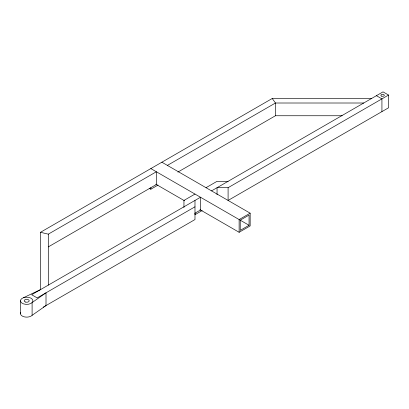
<?xml version="1.0" encoding="UTF-8"?>
<svg xmlns="http://www.w3.org/2000/svg" width="409" height="409" viewBox="0 0 409 409"><rect width="100%" height="100%" fill="white"/><g stroke="black" fill="none" stroke-linecap="round" stroke-linejoin="round"><path stroke-width="0.61" d="M32.101 315.329L46.007 305.564L46.007 292.818L32.101 302.588L32.101 315.329A6.242 3.604 0 0 1 24.305 316.857A6.242 3.604 0 0 1 20.665 312.594M23.574 297.665A6.242 3.604 0 0 1 32.935 300.784A6.242 3.604 0 0 1 23.574 303.907A6.242 3.604 0 0 1 23.574 297.665L40.486 289.633L40.486 232.292L272.236 98.492L371.556 98.492M40.486 232.292L48.303 234.153L156.361 171.765L156.361 184.51M167.399 165.394L275.456 103.007L363.744 103.007M48.303 246.898L156.913 184.188M177.874 172.087L275.456 115.747L342.149 115.747M149.188 188.268L150.844 189.224L158.017 185.083M194.986 194.065L183.948 200.436L183.948 207.445M206.024 187.695L217.056 181.32L228.094 181.32M211.54 190.88L383.034 91.867L388.55 95.052L388.55 107.797L228.094 200.436L228.094 187.695L388.55 95.052M194.986 206.806L37.178 297.916L31.657 294.731L200.502 197.25L200.502 209.991M194.986 213.181L200.533 209.975M202.189 210.548L195.016 214.689L195.016 213.161M43.247 307.154L194.986 219.551L194.986 200.436M150.844 168.58L239.127 219.551L250.165 213.181L250.165 225.921L239.127 232.292L199.95 209.674M249.061 225.282L240.231 230.379L240.231 220.185L249.061 215.088L249.061 225.282L239.679 219.868M228.094 187.695L217.056 187.695L217.056 194.699M376.413 95.691L381.929 98.876L381.929 111.621M161.877 162.209L250.165 213.181M155.809 184.188L184.5 200.753M272.236 98.492L275.456 103.007L275.456 115.747M239.127 219.551L239.127 232.292M150.844 187.695L150.844 189.224M48.303 234.153L48.303 285.124M20.45 300.784L20.45 313.529M381.73 96.166A1.718 0.992 0 0 0 384.307 95.307A1.718 0.992 0 0 0 381.73 94.448A1.718 0.992 0 0 0 381.73 96.166M25.445 302.031A2.495 1.442 0 0 0 29.187 300.784A2.495 1.442 0 0 0 25.445 299.536A2.495 1.442 0 0 0 25.445 302.031"/></g></svg>
